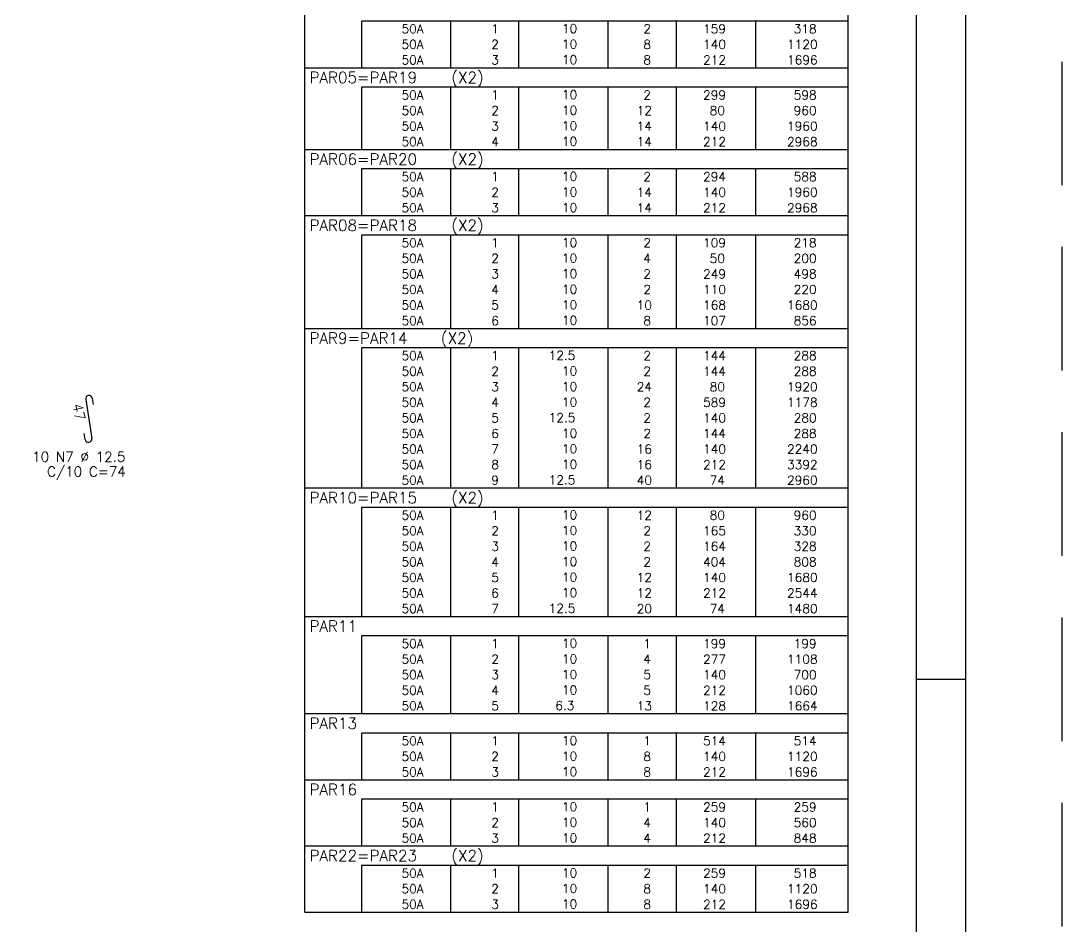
# Model space of a CAD drawing. Extents: x -1 to 122, y -1 to 61.
# Drawn here: x 100.65 to 121.74, y 24.8 to 43.13 of the extents above; entities that cross this region are included whole.
import ezdxf

# ---------------------------------------------------------------- set-up
doc = ezdxf.new("R2010")
doc.units = 0
doc.header["$MEASUREMENT"] = 0
doc.linetypes.add('HIDDEN', pattern=[0.375, 0.25, -0.125])
doc.layers.get('0').update_dxf_attribs({"linetype": 'CONTINUOUS'})
doc.layers.get('Defpoints').update_dxf_attribs({"linetype": 'CONTINUOUS'})
for name, color, linetype in [('ARQ_FOLHA', 7, 'CONTINUOUS'), ('PENA_02', 2, 'CONTINUOUS'), ('PENA_03', 3, 'CONTINUOUS'), ('PENA_05', 5, 'CONTINUOUS')]:
    doc.layers.add(name, color=color, linetype=linetype)
doc.styles.get("Standard").update_dxf_attribs({"font": 'ROMANS.SHX'})

# ---------------------------------------------------------------- blocks, each defined once
blk = doc.blocks.new('FOLHA A1+1 - 1102 X 594')
at = {"layer": 'ARQ_FOLHA', "color": 1}
blk.add_line((-10, 297), (0, 297), dxfattribs=at)
for points in [[(-1189, 0), (0, 0), (0, 594), (-1189, 594)], [(-1164, 10), (-10, 10), (-10, 584), (-1164, 584)]]:
    blk.add_lwpolyline(points, close=True, dxfattribs=at)
at = {"layer": 'Defpoints', "color": 8, "linetype": 'HIDDEN', "ltscale": 100}
blk.add_lwpolyline([(-1208.5, 609.5), (-1208.5, -15.5), (19.5, -15.5), (19.5, 609.5)], close=True, dxfattribs=at)

msp = doc.modelspace()

# ---------------------------------------------------------------- linework, layer by layer
at = {"layer": 'PENA_02', "linetype": 'Continuous'}
for p, q in [((106.4, 43.123), (106.4, 43.516)), ((117.4, 43.123), (117.4, 43.516)), ((106.4, 42.808), (106.4, 43.123)), ((117.4, 43.123), (107.55, 43.123)), ((107.55, 43.123), (107.55, 42.808)), ((109.35, 43.123), (109.35, 42.808)), ((110.73, 43.123), (110.73, 42.808)), ((112.54, 43.123), (112.54, 42.808)), ((113.92, 43.123), (113.92, 42.808)), ((115.53, 43.123), (115.53, 42.808)), ((117.4, 42.808), (117.4, 43.123)), ((106.4, 42.493), (106.4, 42.808)), ((107.55, 42.808), (107.55, 42.493)), ((109.35, 42.808), (109.35, 42.493)), ((110.73, 42.808), (110.73, 42.493)), ((112.54, 42.808), (112.54, 42.493)), ((113.92, 42.808), (113.92, 42.493)), ((115.53, 42.808), (115.53, 42.493)), ((117.4, 42.493), (117.4, 42.808)), ((106.4, 42.178), (106.4, 42.493)), ((107.55, 42.493), (107.55, 42.178)), ((109.35, 42.493), (109.35, 42.178)), ((110.73, 42.493), (110.73, 42.178)), ((112.54, 42.493), (112.54, 42.178)), ((113.92, 42.493), (113.92, 42.178)), ((115.53, 42.493), (115.53, 42.178)), ((117.4, 42.178), (117.4, 42.493)), ((106.4, 41.784), (106.4, 42.178)), ((106.4, 42.178), (117.4, 42.178)), ((117.4, 41.784), (117.4, 42.178)), ((106.4, 41.469), (106.4, 41.784)), ((117.4, 41.784), (107.55, 41.784)), ((107.55, 41.784), (107.55, 41.469)), ((109.35, 41.784), (109.35, 41.469)), ((110.73, 41.784), (110.73, 41.469)), ((112.54, 41.784), (112.54, 41.469)), ((113.92, 41.784), (113.92, 41.469)), ((115.53, 41.784), (115.53, 41.469)), ((117.4, 41.469), (117.4, 41.784)), ((106.4, 41.154), (106.4, 41.469)), ((107.55, 41.469), (107.55, 41.154)), ((109.35, 41.469), (109.35, 41.154)), ((110.73, 41.469), (110.73, 41.154)), ((112.54, 41.469), (112.54, 41.154)), ((113.92, 41.469), (113.92, 41.154)), ((115.53, 41.469), (115.53, 41.154)), ((117.4, 41.154), (117.4, 41.469)), ((106.4, 40.839), (106.4, 41.154)), ((107.55, 41.154), (107.55, 40.839)), ((109.35, 41.154), (109.35, 40.839)), ((110.73, 41.154), (110.73, 40.839)), ((112.54, 41.154), (112.54, 40.839)), ((113.92, 41.154), (113.92, 40.839)), ((115.53, 41.154), (115.53, 40.839)), ((117.4, 40.839), (117.4, 41.154)), ((106.4, 40.524), (106.4, 40.839)), ((107.55, 40.839), (107.55, 40.524)), ((109.35, 40.839), (109.35, 40.524)), ((110.73, 40.839), (110.73, 40.524)), ((112.54, 40.839), (112.54, 40.524)), ((113.92, 40.839), (113.92, 40.524)), ((115.53, 40.839), (115.53, 40.524)), ((117.4, 40.524), (117.4, 40.839)), ((106.4, 40.13), (106.4, 40.524)), ((106.4, 40.524), (117.4, 40.524)), ((117.4, 40.13), (117.4, 40.524)), ((106.4, 39.815), (106.4, 40.13)), ((117.4, 40.13), (107.55, 40.13)), ((107.55, 40.13), (107.55, 39.815)), ((109.35, 40.13), (109.35, 39.815)), ((110.73, 40.13), (110.73, 39.815)), ((112.54, 40.13), (112.54, 39.815)), ((113.92, 40.13), (113.92, 39.815)), ((115.53, 40.13), (115.53, 39.815)), ((117.4, 39.815), (117.4, 40.13)), ((106.4, 39.5), (106.4, 39.815)), ((107.55, 39.815), (107.55, 39.5)), ((109.35, 39.815), (109.35, 39.5)), ((110.73, 39.815), (110.73, 39.5)), ((112.54, 39.815), (112.54, 39.5)), ((113.92, 39.815), (113.92, 39.5)), ((115.53, 39.815), (115.53, 39.5)), ((117.4, 39.5), (117.4, 39.815)), ((106.4, 39.185), (106.4, 39.5)), ((107.55, 39.5), (107.55, 39.185)), ((109.35, 39.5), (109.35, 39.185)), ((110.73, 39.5), (110.73, 39.185)), ((112.54, 39.5), (112.54, 39.185)), ((113.92, 39.5), (113.92, 39.185)), ((115.53, 39.5), (115.53, 39.185)), ((117.4, 39.185), (117.4, 39.5)), ((106.4, 38.791), (106.4, 39.185)), ((106.4, 39.185), (117.4, 39.185)), ((117.4, 38.791), (117.4, 39.185)), ((106.4, 38.476), (106.4, 38.791)), ((117.4, 38.791), (107.55, 38.791)), ((107.55, 38.791), (107.55, 38.476)), ((109.35, 38.791), (109.35, 38.476)), ((110.73, 38.791), (110.73, 38.476)), ((112.54, 38.791), (112.54, 38.476)), ((113.92, 38.791), (113.92, 38.476)), ((115.53, 38.791), (115.53, 38.476)), ((117.4, 38.476), (117.4, 38.791)), ((106.4, 38.161), (106.4, 38.476)), ((107.55, 38.476), (107.55, 38.161)), ((109.35, 38.476), (109.35, 38.161)), ((110.73, 38.476), (110.73, 38.161)), ((112.54, 38.476), (112.54, 38.161)), ((113.92, 38.476), (113.92, 38.161)), ((115.53, 38.476), (115.53, 38.161)), ((117.4, 38.161), (117.4, 38.476)), ((106.4, 37.846), (106.4, 38.161)), ((107.55, 38.161), (107.55, 37.846)), ((109.35, 38.161), (109.35, 37.846)), ((110.73, 38.161), (110.73, 37.846)), ((112.54, 38.161), (112.54, 37.846)), ((113.92, 38.161), (113.92, 37.846)), ((115.53, 38.161), (115.53, 37.846)), ((117.4, 37.846), (117.4, 38.161)), ((106.4, 37.531), (106.4, 37.846)), ((107.55, 37.846), (107.55, 37.531)), ((109.35, 37.846), (109.35, 37.531)), ((110.73, 37.846), (110.73, 37.531)), ((112.54, 37.846), (112.54, 37.531)), ((113.92, 37.846), (113.92, 37.531)), ((115.53, 37.846), (115.53, 37.531)), ((117.4, 37.531), (117.4, 37.846)), ((106.4, 37.216), (106.4, 37.531)), ((107.55, 37.531), (107.55, 37.216)), ((109.35, 37.531), (109.35, 37.216)), ((110.73, 37.531), (110.73, 37.216)), ((112.54, 37.531), (112.54, 37.216)), ((113.92, 37.531), (113.92, 37.216)), ((115.53, 37.531), (115.53, 37.216)), ((117.4, 37.216), (117.4, 37.531)), ((106.4, 36.901), (106.4, 37.216)), ((107.55, 37.216), (107.55, 36.901)), ((109.35, 37.216), (109.35, 36.901)), ((110.73, 37.216), (110.73, 36.901)), ((112.54, 37.216), (112.54, 36.901)), ((113.92, 37.216), (113.92, 36.901)), ((115.53, 37.216), (115.53, 36.901)), ((117.4, 36.901), (117.4, 37.216)), ((106.4, 36.508), (106.4, 36.901)), ((106.4, 36.901), (117.4, 36.901)), ((117.4, 36.508), (117.4, 36.901)), ((106.4, 36.193), (106.4, 36.508)), ((117.4, 36.508), (107.55, 36.508)), ((107.55, 36.508), (107.55, 36.193)), ((109.35, 36.508), (109.35, 36.193)), ((110.73, 36.508), (110.73, 36.193)), ((112.54, 36.508), (112.54, 36.193)), ((113.92, 36.508), (113.92, 36.193)), ((115.53, 36.508), (115.53, 36.193)), ((117.4, 36.193), (117.4, 36.508)), ((106.4, 35.878), (106.4, 36.193)), ((107.55, 36.193), (107.55, 35.878)), ((109.35, 36.193), (109.35, 35.878)), ((110.73, 36.193), (110.73, 35.878)), ((112.54, 36.193), (112.54, 35.878)), ((113.92, 36.193), (113.92, 35.878)), ((115.53, 36.193), (115.53, 35.878)), ((117.4, 35.878), (117.4, 36.193)), ((106.4, 35.563), (106.4, 35.878)), ((107.55, 35.878), (107.55, 35.563)), ((109.35, 35.878), (109.35, 35.563)), ((110.73, 35.878), (110.73, 35.563)), ((112.54, 35.878), (112.54, 35.563)), ((113.92, 35.878), (113.92, 35.563)), ((115.53, 35.878), (115.53, 35.563)), ((117.4, 35.563), (117.4, 35.878)), ((106.4, 35.248), (106.4, 35.563)), ((107.55, 35.563), (107.55, 35.248)), ((109.35, 35.563), (109.35, 35.248)), ((110.73, 35.563), (110.73, 35.248)), ((112.54, 35.563), (112.54, 35.248)), ((113.92, 35.563), (113.92, 35.248)), ((115.53, 35.563), (115.53, 35.248)), ((117.4, 35.248), (117.4, 35.563)), ((106.4, 34.933), (106.4, 35.248)), ((107.55, 35.248), (107.55, 34.933)), ((109.35, 35.248), (109.35, 34.933)), ((110.73, 35.248), (110.73, 34.933)), ((112.54, 35.248), (112.54, 34.933)), ((113.92, 35.248), (113.92, 34.933)), ((115.53, 35.248), (115.53, 34.933)), ((117.4, 34.933), (117.4, 35.248)), ((106.4, 34.618), (106.4, 34.933)), ((107.55, 34.933), (107.55, 34.618)), ((109.35, 34.933), (109.35, 34.618)), ((110.73, 34.933), (110.73, 34.618)), ((112.54, 34.933), (112.54, 34.618)), ((113.92, 34.933), (113.92, 34.618)), ((115.53, 34.933), (115.53, 34.618)), ((117.4, 34.618), (117.4, 34.933)), ((106.4, 34.303), (106.4, 34.618)), ((107.55, 34.618), (107.55, 34.303)), ((109.35, 34.618), (109.35, 34.303)), ((110.73, 34.618), (110.73, 34.303)), ((112.54, 34.618), (112.54, 34.303)), ((113.92, 34.618), (113.92, 34.303)), ((115.53, 34.618), (115.53, 34.303)), ((117.4, 34.303), (117.4, 34.618)), ((106.4, 33.988), (106.4, 34.303)), ((107.55, 34.303), (107.55, 33.988)), ((109.35, 34.303), (109.35, 33.988)), ((110.73, 34.303), (110.73, 33.988)), ((112.54, 34.303), (112.54, 33.988)), ((113.92, 34.303), (113.92, 33.988)), ((115.53, 34.303), (115.53, 33.988)), ((117.4, 33.988), (117.4, 34.303)), ((106.4, 33.673), (106.4, 33.988)), ((107.55, 33.988), (107.55, 33.673)), ((109.35, 33.988), (109.35, 33.673)), ((110.73, 33.988), (110.73, 33.673)), ((112.54, 33.988), (112.54, 33.673)), ((113.92, 33.988), (113.92, 33.673)), ((115.53, 33.988), (115.53, 33.673)), ((117.4, 33.673), (117.4, 33.988)), ((106.4, 33.279), (106.4, 33.673)), ((106.4, 33.673), (117.4, 33.673)), ((117.4, 33.279), (117.4, 33.673)), ((106.4, 32.964), (106.4, 33.279)), ((117.4, 33.279), (107.55, 33.279)), ((107.55, 33.279), (107.55, 32.964)), ((109.35, 33.279), (109.35, 32.964)), ((110.73, 33.279), (110.73, 32.964)), ((112.54, 33.279), (112.54, 32.964)), ((113.92, 33.279), (113.92, 32.964)), ((115.53, 33.279), (115.53, 32.964)), ((117.4, 32.964), (117.4, 33.279)), ((106.4, 32.649), (106.4, 32.964)), ((107.55, 32.964), (107.55, 32.649)), ((109.35, 32.964), (109.35, 32.649)), ((110.73, 32.964), (110.73, 32.649)), ((112.54, 32.964), (112.54, 32.649)), ((113.92, 32.964), (113.92, 32.649)), ((115.53, 32.964), (115.53, 32.649)), ((117.4, 32.649), (117.4, 32.964)), ((106.4, 32.334), (106.4, 32.649)), ((107.55, 32.649), (107.55, 32.334)), ((109.35, 32.649), (109.35, 32.334)), ((110.73, 32.649), (110.73, 32.334)), ((112.54, 32.649), (112.54, 32.334)), ((113.92, 32.649), (113.92, 32.334)), ((115.53, 32.649), (115.53, 32.334)), ((117.4, 32.334), (117.4, 32.649)), ((106.4, 32.019), (106.4, 32.334)), ((107.55, 32.334), (107.55, 32.019)), ((109.35, 32.334), (109.35, 32.019)), ((110.73, 32.334), (110.73, 32.019)), ((112.54, 32.334), (112.54, 32.019)), ((113.92, 32.334), (113.92, 32.019)), ((115.53, 32.334), (115.53, 32.019)), ((117.4, 32.019), (117.4, 32.334)), ((106.4, 31.704), (106.4, 32.019)), ((107.55, 32.019), (107.55, 31.704)), ((109.35, 32.019), (109.35, 31.704)), ((110.73, 32.019), (110.73, 31.704)), ((112.54, 32.019), (112.54, 31.704)), ((113.92, 32.019), (113.92, 31.704)), ((115.53, 32.019), (115.53, 31.704)), ((117.4, 31.704), (117.4, 32.019)), ((106.4, 31.389), (106.4, 31.704)), ((107.55, 31.704), (107.55, 31.389)), ((109.35, 31.704), (109.35, 31.389)), ((110.73, 31.704), (110.73, 31.389)), ((112.54, 31.704), (112.54, 31.389)), ((113.92, 31.704), (113.92, 31.389)), ((115.53, 31.704), (115.53, 31.389)), ((117.4, 31.389), (117.4, 31.704)), ((106.4, 31.074), (106.4, 31.389)), ((107.55, 31.389), (107.55, 31.074)), ((109.35, 31.389), (109.35, 31.074)), ((110.73, 31.389), (110.73, 31.074)), ((112.54, 31.389), (112.54, 31.074)), ((113.92, 31.389), (113.92, 31.074)), ((115.53, 31.389), (115.53, 31.074)), ((117.4, 31.074), (117.4, 31.389)), ((106.4, 30.68), (106.4, 31.074)), ((106.4, 31.074), (117.4, 31.074)), ((117.4, 30.68), (117.4, 31.074)), ((106.4, 30.365), (106.4, 30.68)), ((117.4, 30.68), (107.55, 30.68)), ((107.55, 30.68), (107.55, 30.365)), ((109.35, 30.68), (109.35, 30.365)), ((110.73, 30.68), (110.73, 30.365)), ((112.54, 30.68), (112.54, 30.365)), ((113.92, 30.68), (113.92, 30.365)), ((115.53, 30.68), (115.53, 30.365)), ((117.4, 30.365), (117.4, 30.68)), ((106.4, 30.05), (106.4, 30.365)), ((107.55, 30.365), (107.55, 30.05)), ((109.35, 30.365), (109.35, 30.05)), ((110.73, 30.365), (110.73, 30.05)), ((112.54, 30.365), (112.54, 30.05)), ((113.92, 30.365), (113.92, 30.05)), ((115.53, 30.365), (115.53, 30.05)), ((117.4, 30.05), (117.4, 30.365)), ((106.4, 29.735), (106.4, 30.05)), ((107.55, 30.05), (107.55, 29.735)), ((109.35, 30.05), (109.35, 29.735)), ((110.73, 30.05), (110.73, 29.735)), ((112.54, 30.05), (112.54, 29.735)), ((113.92, 30.05), (113.92, 29.735)), ((115.53, 30.05), (115.53, 29.735)), ((117.4, 29.735), (117.4, 30.05)), ((106.4, 29.42), (106.4, 29.735)), ((107.55, 29.735), (107.55, 29.42)), ((109.35, 29.735), (109.35, 29.42)), ((110.73, 29.735), (110.73, 29.42)), ((112.54, 29.735), (112.54, 29.42)), ((113.92, 29.735), (113.92, 29.42)), ((115.53, 29.735), (115.53, 29.42)), ((117.4, 29.42), (117.4, 29.735)), ((106.4, 29.105), (106.4, 29.42)), ((107.55, 29.42), (107.55, 29.105)), ((109.35, 29.42), (109.35, 29.105)), ((110.73, 29.42), (110.73, 29.105)), ((112.54, 29.42), (112.54, 29.105)), ((113.92, 29.42), (113.92, 29.105)), ((115.53, 29.42), (115.53, 29.105)), ((117.4, 29.105), (117.4, 29.42)), ((106.4, 28.711), (106.4, 29.105)), ((106.4, 29.105), (117.4, 29.105)), ((117.4, 28.711), (117.4, 29.105)), ((106.4, 28.396), (106.4, 28.711)), ((117.4, 28.711), (107.55, 28.711)), ((107.55, 28.711), (107.55, 28.396)), ((109.35, 28.711), (109.35, 28.396)), ((110.73, 28.711), (110.73, 28.396)), ((112.54, 28.711), (112.54, 28.396)), ((113.92, 28.711), (113.92, 28.396)), ((115.53, 28.711), (115.53, 28.396)), ((117.4, 28.396), (117.4, 28.711)), ((106.4, 28.081), (106.4, 28.396)), ((107.55, 28.396), (107.55, 28.081)), ((109.35, 28.396), (109.35, 28.081)), ((110.73, 28.396), (110.73, 28.081)), ((112.54, 28.396), (112.54, 28.081)), ((113.92, 28.396), (113.92, 28.081)), ((115.53, 28.396), (115.53, 28.081)), ((117.4, 28.081), (117.4, 28.396)), ((106.4, 27.766), (106.4, 28.081)), ((107.55, 28.081), (107.55, 27.766)), ((109.35, 28.081), (109.35, 27.766)), ((110.73, 28.081), (110.73, 27.766)), ((112.54, 28.081), (112.54, 27.766)), ((113.92, 28.081), (113.92, 27.766)), ((115.53, 28.081), (115.53, 27.766)), ((117.4, 27.766), (117.4, 28.081)), ((106.4, 27.373), (106.4, 27.766)), ((106.4, 27.766), (117.4, 27.766)), ((117.4, 27.373), (117.4, 27.766)), ((106.4, 27.058), (106.4, 27.373)), ((117.4, 27.373), (107.55, 27.373)), ((107.55, 27.373), (107.55, 27.058)), ((109.35, 27.373), (109.35, 27.058)), ((110.73, 27.373), (110.73, 27.058)), ((112.54, 27.373), (112.54, 27.058)), ((113.92, 27.373), (113.92, 27.058)), ((115.53, 27.373), (115.53, 27.058)), ((117.4, 27.058), (117.4, 27.373)), ((106.4, 26.743), (106.4, 27.058)), ((107.55, 27.058), (107.55, 26.743)), ((109.35, 27.058), (109.35, 26.743)), ((110.73, 27.058), (110.73, 26.743)), ((112.54, 27.058), (112.54, 26.743)), ((113.92, 27.058), (113.92, 26.743)), ((115.53, 27.058), (115.53, 26.743)), ((117.4, 26.743), (117.4, 27.058)), ((106.4, 26.428), (106.4, 26.743)), ((107.55, 26.743), (107.55, 26.428)), ((109.35, 26.743), (109.35, 26.428)), ((110.73, 26.743), (110.73, 26.428)), ((112.54, 26.743), (112.54, 26.428)), ((113.92, 26.743), (113.92, 26.428)), ((115.53, 26.743), (115.53, 26.428)), ((117.4, 26.428), (117.4, 26.743)), ((106.4, 26.034), (106.4, 26.428)), ((106.4, 26.428), (117.4, 26.428)), ((117.4, 26.034), (117.4, 26.428)), ((106.4, 25.719), (106.4, 26.034)), ((117.4, 26.034), (107.55, 26.034)), ((107.55, 26.034), (107.55, 25.719)), ((109.35, 26.034), (109.35, 25.719)), ((110.73, 26.034), (110.73, 25.719)), ((112.54, 26.034), (112.54, 25.719)), ((113.92, 26.034), (113.92, 25.719)), ((115.53, 26.034), (115.53, 25.719)), ((117.4, 25.719), (117.4, 26.034)), ((106.4, 25.404), (106.4, 25.719)), ((107.55, 25.719), (107.55, 25.404)), ((109.35, 25.719), (109.35, 25.404)), ((110.73, 25.719), (110.73, 25.404)), ((112.54, 25.719), (112.54, 25.404)), ((113.92, 25.719), (113.92, 25.404)), ((115.53, 25.719), (115.53, 25.404)), ((117.4, 25.404), (117.4, 25.719)), ((106.4, 25.089), (106.4, 25.404)), ((107.55, 25.404), (107.55, 25.089)), ((109.35, 25.404), (109.35, 25.089)), ((110.73, 25.404), (110.73, 25.089)), ((112.54, 25.404), (112.54, 25.089)), ((113.92, 25.404), (113.92, 25.089)), ((115.53, 25.404), (115.53, 25.089)), ((117.4, 25.089), (117.4, 25.404)), ((106.4, 25.089), (117.4, 25.089))]:
    msp.add_line(p, q, dxfattribs=at)
at = {"layer": 'PENA_05', "linetype": 'Continuous'}
for p, q in [((101.966, 35.465), (102.089, 34.676)), ((102.122, 35.363), (102.102, 35.486)), ((101.953, 34.655), (101.934, 34.778))]:
    msp.add_line(p, q, dxfattribs=at)
for centre, start, end in [((102.034, 35.476), 8.862, 188.862), ((102.021, 34.665), 188.862, 8.862)]:
    msp.add_arc(centre, 0.069, start, end, dxfattribs=at)

# ---------------------------------------------------------------- block references
at = {"xscale": 0.09999999999999938, "yscale": 0.09999999999999938, "zscale": 0.09999999999999938}
msp.add_blockref('FOLHA A1+1 - 1102 X 594', (119.786, 0.1), dxfattribs=at)

# ---------------------------------------------------------------- texts
at = {"layer": 'PENA_02', "linetype": 'Continuous'}
for s, height, p in [('     50A', 0.18, (107.69, 42.875)), ('  1', 0.18, (109.93, 42.875)), ('     10', 0.18, (110.937, 42.88)), ('    2', 0.18, (112.72, 42.875)), ('    159', 0.18, (113.93, 42.875)), ('    318', 0.18, (115.764, 42.875)), ('     50A', 0.18, (107.69, 42.56)), ('  2', 0.18, (109.93, 42.56)), ('     10', 0.18, (110.937, 42.565)), ('    8', 0.18, (112.72, 42.56)), ('    140', 0.18, (113.93, 42.56)), ('   1120', 0.18, (115.764, 42.56)), ('     50A', 0.18, (107.69, 42.245)), ('  3', 0.18, (109.93, 42.245)), ('     10', 0.18, (110.937, 42.25)), ('    8', 0.18, (112.72, 42.245)), ('    212', 0.18, (113.93, 42.245)), ('   1696', 0.18, (115.764, 42.245)), ('PAR05=PAR19   (X2)', 0.225, (106.496, 41.868)), ('     50A', 0.18, (107.69, 41.536)), ('  1', 0.18, (109.93, 41.536)), ('     10', 0.18, (110.937, 41.542)), ('    2', 0.18, (112.72, 41.536)), ('    299', 0.18, (113.93, 41.536)), ('    598', 0.18, (115.764, 41.536)), ('     50A', 0.18, (107.69, 41.221)), ('  2', 0.18, (109.93, 41.221)), ('     10', 0.18, (110.937, 41.227)), ('   12', 0.18, (112.72, 41.221)), ('     80', 0.18, (113.93, 41.221)), ('    960', 0.18, (115.764, 41.221)), ('     50A', 0.18, (107.69, 40.906)), ('  3', 0.18, (109.93, 40.906)), ('     10', 0.18, (110.937, 40.912)), ('   14', 0.18, (112.72, 40.906)), ('    140', 0.18, (113.93, 40.906)), ('   1960', 0.18, (115.764, 40.906)), ('     50A', 0.18, (107.69, 40.591)), ('  4', 0.18, (109.93, 40.591)), ('     10', 0.18, (110.937, 40.597)), ('   14', 0.18, (112.72, 40.591)), ('    212', 0.18, (113.93, 40.591)), ('   2968', 0.18, (115.764, 40.591)), ('PAR06=PAR20   (X2)', 0.225, (106.496, 40.214)), ('     50A', 0.18, (107.69, 39.883)), ('  1', 0.18, (109.93, 39.883)), ('     10', 0.18, (110.937, 39.888)), ('    2', 0.18, (112.72, 39.883)), ('    294', 0.18, (113.93, 39.883)), ('    588', 0.18, (115.764, 39.883)), ('     50A', 0.18, (107.69, 39.568)), ('  2', 0.18, (109.93, 39.568)), ('     10', 0.18, (110.937, 39.573)), ('   14', 0.18, (112.72, 39.568)), ('    140', 0.18, (113.93, 39.568)), ('   1960', 0.18, (115.764, 39.568)), ('     50A', 0.18, (107.69, 39.253)), ('  3', 0.18, (109.93, 39.253)), ('     10', 0.18, (110.937, 39.258)), ('   14', 0.18, (112.72, 39.253)), ('    212', 0.18, (113.93, 39.253)), ('   2968', 0.18, (115.764, 39.253)), ('PAR08=PAR18   (X2)', 0.225, (106.496, 38.876)), ('     50A', 0.18, (107.69, 38.544)), ('  1', 0.18, (109.93, 38.544)), ('     10', 0.18, (110.937, 38.549)), ('    2', 0.18, (112.72, 38.544)), ('    109', 0.18, (113.93, 38.544)), ('    218', 0.18, (115.764, 38.544)), ('     50A', 0.18, (107.69, 38.229)), ('  2', 0.18, (109.93, 38.229)), ('     10', 0.18, (110.937, 38.234)), ('    4', 0.18, (112.72, 38.229)), ('     50', 0.18, (113.93, 38.229)), ('    200', 0.18, (115.764, 38.229)), ('     50A', 0.18, (107.69, 37.914)), ('  3', 0.18, (109.93, 37.914)), ('     10', 0.18, (110.937, 37.919)), ('    2', 0.18, (112.72, 37.914)), ('    249', 0.18, (113.93, 37.914)), ('    498', 0.18, (115.764, 37.914)), ('     50A', 0.18, (107.69, 37.599)), ('  4', 0.18, (109.93, 37.599)), ('     10', 0.18, (110.937, 37.604)), ('    2', 0.18, (112.72, 37.599)), ('    110', 0.18, (113.93, 37.599)), ('    220', 0.18, (115.764, 37.599)), ('     50A', 0.18, (107.69, 37.284)), ('  5', 0.18, (109.93, 37.284)), ('     10', 0.18, (110.937, 37.289)), ('   10', 0.18, (112.72, 37.284)), ('    168', 0.18, (113.93, 37.284)), ('   1680', 0.18, (115.764, 37.284)), ('     50A', 0.18, (107.69, 36.969)), ('  6', 0.18, (109.93, 36.969)), ('     10', 0.18, (110.937, 36.974)), ('    8', 0.18, (112.72, 36.969)), ('    107', 0.18, (113.93, 36.969)), ('    856', 0.18, (115.764, 36.969)), ('PAR9=PAR14   (X2)', 0.225, (106.496, 36.592)), ('     50A', 0.18, (107.69, 36.26)), ('  1', 0.18, (109.93, 36.26)), ('   12.5', 0.18, (110.937, 36.265)), ('    2', 0.18, (112.72, 36.26)), ('    144', 0.18, (113.93, 36.26)), ('    288', 0.18, (115.764, 36.26)), ('     50A', 0.18, (107.69, 35.945)), ('  2', 0.18, (109.93, 35.945)), ('     10', 0.18, (110.937, 35.95)), ('    2', 0.18, (112.72, 35.945)), ('    144', 0.18, (113.93, 35.945)), ('    288', 0.18, (115.764, 35.945)), ('     50A', 0.18, (107.69, 35.63)), ('  3', 0.18, (109.93, 35.63)), ('     10', 0.18, (110.937, 35.635)), ('   24', 0.18, (112.72, 35.63)), ('     80', 0.18, (113.93, 35.63)), ('   1920', 0.18, (115.764, 35.63)), ('     50A', 0.18, (107.69, 35.315)), ('  4', 0.18, (109.93, 35.315)), ('     10', 0.18, (110.937, 35.32)), ('    2', 0.18, (112.72, 35.315)), ('    589', 0.18, (113.93, 35.315)), ('   1178', 0.18, (115.764, 35.315)), ('     50A', 0.18, (107.69, 35)), ('  5', 0.18, (109.93, 35)), ('   12.5', 0.18, (110.937, 35.005)), ('    2', 0.18, (112.72, 35)), ('    140', 0.18, (113.93, 35)), ('    280', 0.18, (115.764, 35)), ('     50A', 0.18, (107.69, 34.685)), ('  6', 0.18, (109.93, 34.685)), ('     10', 0.18, (110.937, 34.69)), ('    2', 0.18, (112.72, 34.685)), ('    144', 0.18, (113.93, 34.685)), ('    288', 0.18, (115.764, 34.685)), ('     50A', 0.18, (107.69, 34.37)), ('  7', 0.18, (109.93, 34.37)), ('     10', 0.18, (110.937, 34.375)), ('   16', 0.18, (112.72, 34.37)), ('    140', 0.18, (113.93, 34.37)), ('   2240', 0.18, (115.764, 34.37)), ('     50A', 0.18, (107.69, 34.055)), ('  8', 0.18, (109.93, 34.055)), ('     10', 0.18, (110.937, 34.06)), ('   16', 0.18, (112.72, 34.055)), ('    212', 0.18, (113.93, 34.055)), ('   3392', 0.18, (115.764, 34.055)), ('     50A', 0.18, (107.69, 33.74)), ('  9', 0.18, (109.93, 33.74)), ('   12.5', 0.18, (110.937, 33.745)), ('   40', 0.18, (112.72, 33.74)), ('     74', 0.18, (113.93, 33.74)), ('   2960', 0.18, (115.764, 33.74)), ('PAR10=PAR15   (X2)', 0.225, (106.496, 33.363)), ('     50A', 0.18, (107.69, 33.031)), ('  1', 0.18, (109.93, 33.031)), ('     10', 0.18, (110.937, 33.037)), ('   12', 0.18, (112.72, 33.031)), ('     80', 0.18, (113.93, 33.031)), ('    960', 0.18, (115.764, 33.031)), ('     50A', 0.18, (107.69, 32.716)), ('  2', 0.18, (109.93, 32.716)), ('     10', 0.18, (110.937, 32.722)), ('    2', 0.18, (112.72, 32.716)), ('    165', 0.18, (113.93, 32.716)), ('    330', 0.18, (115.764, 32.716)), ('     50A', 0.18, (107.69, 32.401)), ('  3', 0.18, (109.93, 32.401)), ('     10', 0.18, (110.937, 32.407)), ('    2', 0.18, (112.72, 32.401)), ('    164', 0.18, (113.93, 32.401)), ('    328', 0.18, (115.764, 32.401)), ('     50A', 0.18, (107.69, 32.086)), ('  4', 0.18, (109.93, 32.086)), ('     10', 0.18, (110.937, 32.092)), ('    2', 0.18, (112.72, 32.086)), ('    404', 0.18, (113.93, 32.086)), ('    808', 0.18, (115.764, 32.086)), ('     50A', 0.18, (107.69, 31.771)), ('  5', 0.18, (109.93, 31.771)), ('     10', 0.18, (110.937, 31.777)), ('   12', 0.18, (112.72, 31.771)), ('    140', 0.18, (113.93, 31.771)), ('   1680', 0.18, (115.764, 31.771)), ('     50A', 0.18, (107.69, 31.456)), ('  6', 0.18, (109.93, 31.456)), ('     10', 0.18, (110.937, 31.462)), ('   12', 0.18, (112.72, 31.456)), ('    212', 0.18, (113.93, 31.456)), ('   2544', 0.18, (115.764, 31.456)), ('     50A', 0.18, (107.69, 31.141)), ('  7', 0.18, (109.93, 31.141)), ('   12.5', 0.18, (110.937, 31.147)), ('   20', 0.18, (112.72, 31.141)), ('     74', 0.18, (113.93, 31.141)), ('   1480', 0.18, (115.764, 31.141)), ('PAR11', 0.225, (106.496, 30.764)), ('     50A', 0.18, (107.69, 30.433)), ('  1', 0.18, (109.93, 30.433)), ('     10', 0.18, (110.937, 30.438)), ('    1', 0.18, (112.72, 30.433)), ('    199', 0.18, (113.93, 30.433)), ('    199', 0.18, (115.764, 30.433)), ('     50A', 0.18, (107.69, 30.118)), ('  2', 0.18, (109.93, 30.118)), ('     10', 0.18, (110.937, 30.123)), ('    4', 0.18, (112.72, 30.118)), ('    277', 0.18, (113.93, 30.118)), ('   1108', 0.18, (115.764, 30.118)), ('     50A', 0.18, (107.69, 29.803)), ('  3', 0.18, (109.93, 29.803)), ('     10', 0.18, (110.937, 29.808)), ('    5', 0.18, (112.72, 29.803)), ('    140', 0.18, (113.93, 29.803)), ('    700', 0.18, (115.764, 29.803)), ('     50A', 0.18, (107.69, 29.488)), ('  4', 0.18, (109.93, 29.488)), ('     10', 0.18, (110.937, 29.493)), ('    5', 0.18, (112.72, 29.488)), ('    212', 0.18, (113.93, 29.488)), ('   1060', 0.18, (115.764, 29.488)), ('     50A', 0.18, (107.69, 29.173)), ('  5', 0.18, (109.93, 29.173)), ('    6.3', 0.18, (110.937, 29.178)), ('   13', 0.18, (112.72, 29.173)), ('    128', 0.18, (113.93, 29.173)), ('   1664', 0.18, (115.764, 29.173)), ('PAR13', 0.225, (106.496, 28.796)), ('     50A', 0.18, (107.69, 28.464)), ('  1', 0.18, (109.93, 28.464)), ('     10', 0.18, (110.937, 28.469)), ('    1', 0.18, (112.72, 28.464)), ('    514', 0.18, (113.93, 28.464)), ('    514', 0.18, (115.764, 28.464)), ('     50A', 0.18, (107.69, 28.149)), ('  2', 0.18, (109.93, 28.149)), ('     10', 0.18, (110.937, 28.154)), ('    8', 0.18, (112.72, 28.149)), ('    140', 0.18, (113.93, 28.149)), ('   1120', 0.18, (115.764, 28.149)), ('     50A', 0.18, (107.69, 27.834)), ('  3', 0.18, (109.93, 27.834)), ('     10', 0.18, (110.937, 27.839)), ('    8', 0.18, (112.72, 27.834)), ('    212', 0.18, (113.93, 27.834)), ('   1696', 0.18, (115.764, 27.834)), ('PAR16', 0.225, (106.496, 27.457)), ('     50A', 0.18, (107.69, 27.125)), ('  1', 0.18, (109.93, 27.125)), ('     10', 0.18, (110.937, 27.13)), ('    1', 0.18, (112.72, 27.125)), ('    259', 0.18, (113.93, 27.125)), ('    259', 0.18, (115.764, 27.125)), ('     50A', 0.18, (107.69, 26.81)), ('  2', 0.18, (109.93, 26.81)), ('     10', 0.18, (110.937, 26.815)), ('    4', 0.18, (112.72, 26.81)), ('    140', 0.18, (113.93, 26.81)), ('    560', 0.18, (115.764, 26.81)), ('     50A', 0.18, (107.69, 26.495)), ('  3', 0.18, (109.93, 26.495)), ('     10', 0.18, (110.937, 26.5)), ('    4', 0.18, (112.72, 26.495)), ('    212', 0.18, (113.93, 26.495)), ('    848', 0.18, (115.764, 26.495)), ('PAR22=PAR23   (X2)', 0.225, (106.496, 26.118)), ('     50A', 0.18, (107.69, 25.786)), ('  1', 0.18, (109.93, 25.786)), ('     10', 0.18, (110.937, 25.792)), ('    2', 0.18, (112.72, 25.786)), ('    259', 0.18, (113.93, 25.786)), ('    518', 0.18, (115.764, 25.786)), ('     50A', 0.18, (107.69, 25.471)), ('  2', 0.18, (109.93, 25.471)), ('     10', 0.18, (110.937, 25.477)), ('    8', 0.18, (112.72, 25.471)), ('    140', 0.18, (113.93, 25.471)), ('   1120', 0.18, (115.764, 25.471)), ('     50A', 0.18, (107.69, 25.156)), ('  3', 0.18, (109.93, 25.156)), ('     10', 0.18, (110.937, 25.162)), ('    8', 0.18, (112.72, 25.156)), ('    212', 0.18, (113.93, 25.156)), ('   1696', 0.18, (115.764, 25.156))]:
    msp.add_text(s, height=height, dxfattribs=at).set_placement(p)
at = {"layer": 'PENA_03', "linetype": 'Continuous'}
msp.add_text('47', height=0.2, rotation=281.9866, dxfattribs=at).set_placement((101.694, 35.361))
for s, p in [('10 N7 %%c 12.5', (100.883, 34.205)), ('C/10 C=74', (101.183, 33.905))]:
    msp.add_text(s, height=0.2, dxfattribs=at).set_placement(p)

doc.saveas('drawing.dxf')
